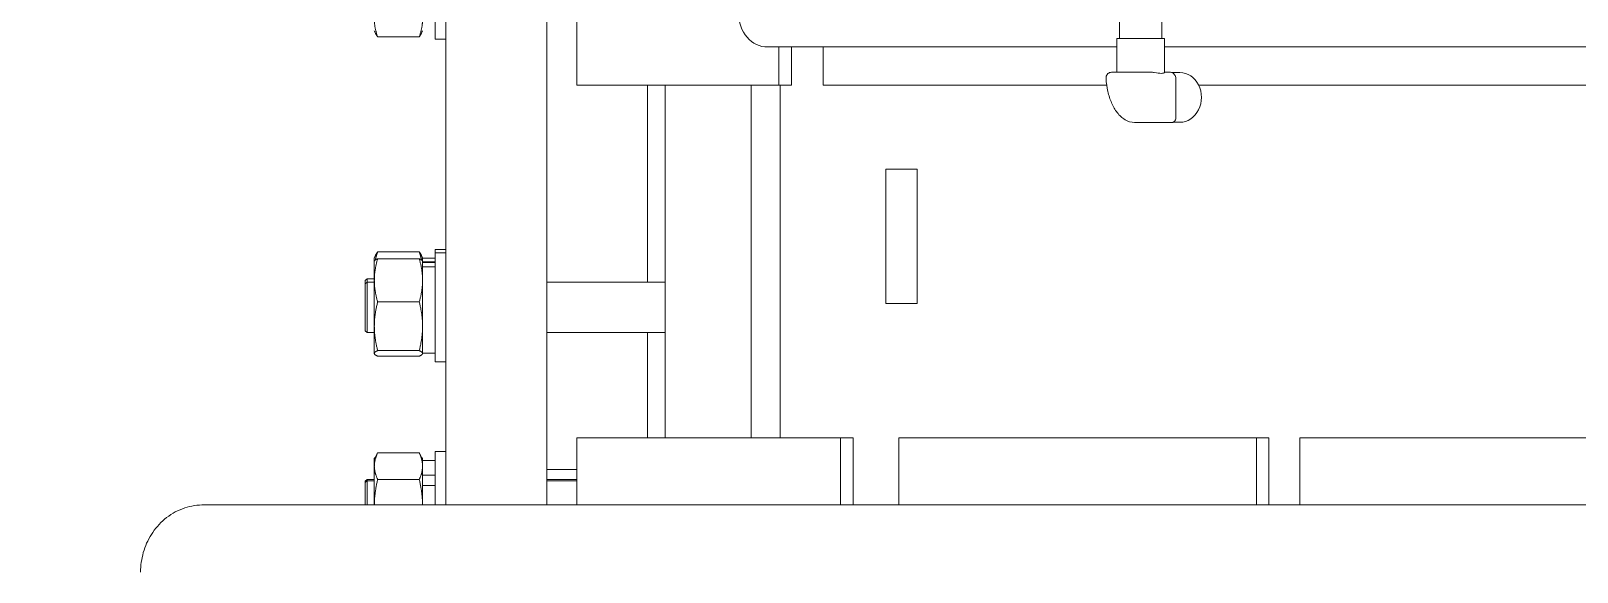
# Model space of a CAD drawing. Header units: inches. Extents: x 12 to 318, y 5 to 204.
# Drawn here: x 222.92 to 234.43, y 76.79 to 80.82 of the extents above; entities that cross this region are included whole.
import ezdxf

# ---------------------------------------------------------------- set-up
doc = ezdxf.new("R2010")
doc.units = ezdxf.units.IN
doc.header["$LTSCALE"] = 9.5
doc.header["$MEASUREMENT"] = 0
doc.layers.add('Symbol (ANSI)', color=7, linetype='Continuous', lineweight=25)
doc.layers.add('Visible', color=7, linetype='Continuous', lineweight=18)
doc.styles.add('Standard D-E', font='arial.ttf')
doc.dimstyles.new('in [mm] D-E NeptuneBenson$7', dxfattribs={"dimscale": 9.5, "dimtxt": 0.15, "dimasz": 0.098425, "dimexe": 0.125, "dimexo": 0.063, "dimgap": 0.031496, "dimtad": 0, "dimtih": 1, "dimtoh": 1, "dimdec": 4, "dimzin": 3, "dimdsep": 46, "dimlunit": 5, "dimtxsty": 'Standard D-E', "dimcen": 0.09, "dimdle": 0.393701, "dimclrd": 256, "dimclre": 256, "dimclrt": 256, "dimadec": 1, "dimazin": 1, "dimtfac": 1, "dimtofl": 0, "dimtmove": 0, "dimatfit": 3, "dimfxl": 1, "dimfrac": 1, "dimtolj": 1, "dimtzin": 4, "dimlwd": -1, "dimlwe": -1, "dimarcsym": 0})

msp = doc.modelspace()

# ---------------------------------------------------------------- linework, layer by layer
at = {"layer": 'Visible'}
for p, q in [((226.012483, 77.289912), (226.012483, 86.304912)), ((226.762483, 77.289912), (226.762483, 86.304912)), ((226.985676, 82.914912), (226.985676, 80.414912)), ((225.932483, 80.757777), (225.932483, 81.569777)), ((231.024924, 80.887377), (231.024924, 80.762377)), ((231.338885, 80.887377), (231.338885, 80.762377)), ((225.479483, 80.819777), (225.487738, 80.802074)), ((225.813668, 80.77524), (225.504299, 80.77524)), ((225.838483, 80.819777), (225.830228, 80.802074)), ((226.012483, 80.757777), (225.932483, 80.757777)), ((231.359404, 80.762377), (231.004406, 80.762377)), ((231.004406, 80.762377), (231.004406, 80.512377)), ((231.359404, 80.762377), (231.359404, 80.511727)), ((231.004406, 80.699912), (228.405472, 80.699912)), ((228.489049, 80.414912), (228.489049, 80.699912)), ((228.582799, 80.699912), (228.582799, 80.414912)), ((228.818139, 80.699912), (228.818139, 80.414912)), ((236.741763, 80.699912), (231.359404, 80.699912)), ((227.204426, 80.414912), (226.985676, 80.414912)), ((227.204426, 80.414912), (228.489049, 80.414912)), ((227.512483, 80.414912), (227.512483, 78.947984)), ((227.642483, 77.789912), (227.642483, 80.414912)), ((228.282597, 77.789912), (228.282597, 80.414912)), ((228.582799, 80.414912), (228.489049, 80.414912)), ((228.499103, 80.414912), (228.499103, 77.789912)), ((228.818139, 80.414912), (230.92874, 80.414912)), ((231.073517, 80.512377), (230.9686, 80.512377)), ((231.219284, 80.512377), (231.114367, 80.512377)), ((231.255869, 80.512377), (231.219284, 80.512377)), ((231.395862, 80.512377), (231.359404, 80.512377)), ((231.410859, 80.510137), (231.473021, 80.510137)), ((231.442112, 80.466127), (231.442112, 80.167443)), ((231.613239, 80.414912), (236.666097, 80.414912)), ((231.140447, 80.137377), (231.410984, 80.137377)), ((231.423389, 80.139617), (231.473021, 80.139617)), ((229.285653, 79.789912), (229.519523, 79.789912)), ((229.285653, 79.789912), (229.285653, 78.789912)), ((229.519523, 79.789912), (229.519523, 78.789912)), ((225.479483, 79.130591), (225.487738, 79.148294)), ((225.813668, 79.175128), (225.504299, 79.175128)), ((225.838483, 79.130591), (225.830228, 79.148294)), ((225.932483, 79.166484), (225.932483, 79.192591)), ((226.012483, 79.192591), (225.932483, 79.192591)), ((225.932483, 78.354484), (225.932483, 79.166484)), ((226.012483, 79.166484), (225.932483, 79.166484)), ((225.479483, 79.130591), (225.479483, 79.104484)), ((225.479483, 79.104484), (225.480367, 79.106379)), ((225.479483, 79.104484), (225.479483, 78.962682)), ((225.813668, 79.12336), (225.504299, 79.12336)), ((225.838483, 79.104484), (225.837599, 79.106379)), ((225.838483, 79.104484), (225.838483, 79.130591)), ((225.932483, 79.126591), (225.838483, 79.126591)), ((225.838483, 78.962682), (225.838483, 79.104484)), ((225.932483, 79.100484), (225.838483, 79.100484)), ((225.932483, 79.094126), (225.838483, 79.094126)), ((225.932483, 79.063455), (225.838483, 79.063455)), ((225.412483, 78.961591), (225.424983, 78.974091)), ((225.412483, 78.935484), (225.412483, 78.961591)), ((225.412483, 78.935484), (225.424983, 78.947984)), ((225.412483, 78.585484), (225.412483, 78.935484)), ((225.424983, 78.974091), (225.424983, 78.947984)), ((225.479483, 78.974091), (225.424983, 78.974091)), ((225.424983, 78.947984), (225.424983, 78.572984)), ((225.479483, 78.947984), (225.424983, 78.947984)), ((225.479483, 78.962682), (225.479483, 78.620567)), ((225.838483, 78.620567), (225.838483, 78.962682)), ((227.642483, 78.947984), (226.762483, 78.947984)), ((225.813668, 78.802005), (225.504299, 78.802005)), ((229.285653, 78.789912), (229.519523, 78.789912)), ((225.412483, 78.585484), (225.424983, 78.572984)), ((225.479483, 78.572984), (225.424983, 78.572984)), ((225.479483, 78.620567), (225.479483, 78.418369)), ((225.838483, 78.418369), (225.838483, 78.620567)), ((227.642483, 78.572984), (226.762483, 78.572984)), ((227.512483, 78.572984), (227.512483, 77.789912)), ((225.479483, 78.418369), (225.479483, 78.416484)), ((225.479483, 78.416484), (225.480367, 78.414589)), ((225.813668, 78.439129), (225.504299, 78.439129)), ((225.813668, 78.397608), (225.504299, 78.397608)), ((225.838483, 78.416484), (225.837599, 78.414589)), ((225.932483, 78.420484), (225.838483, 78.420484)), ((225.838483, 78.416484), (225.838483, 78.418369)), ((226.012483, 78.354484), (225.932483, 78.354484)), ((226.985676, 77.789912), (227.204426, 77.789912)), ((226.985676, 77.789912), (226.985676, 77.289912)), ((228.948043, 77.789912), (227.204426, 77.789912)), ((228.948043, 77.289912), (228.948043, 77.789912)), ((228.948043, 77.789912), (229.041793, 77.789912)), ((229.041793, 77.789912), (229.041793, 77.289912)), ((232.041918, 77.789912), (229.381055, 77.789912)), ((229.381055, 77.789912), (229.381055, 77.289912)), ((232.041918, 77.289912), (232.041918, 77.789912)), ((232.041918, 77.789912), (232.135668, 77.789912)), ((232.135668, 77.789912), (232.135668, 77.289912)), ((236.354725, 77.789912), (232.366678, 77.789912)), ((232.366678, 77.789912), (232.366678, 77.289912)), ((225.479483, 77.625331), (225.504299, 77.678548)), ((225.813668, 77.678548), (225.504299, 77.678548)), ((225.838483, 77.625331), (225.813668, 77.678548)), ((225.932483, 77.289912), (225.932483, 77.687331)), ((226.012483, 77.687331), (225.932483, 77.687331)), ((225.479483, 77.635303), (225.480367, 77.637198)), ((225.479483, 77.635303), (225.479483, 77.633418)), ((225.479483, 77.633418), (225.479483, 77.625331)), ((225.479483, 77.625331), (225.479483, 77.579243)), ((225.479483, 77.579243), (225.479483, 77.289912)), ((225.838483, 77.635303), (225.837599, 77.637198)), ((225.838483, 77.633418), (225.838483, 77.635303)), ((225.838483, 77.625331), (225.838483, 77.633418)), ((225.838483, 77.579243), (225.838483, 77.625331)), ((225.932483, 77.621331), (225.838483, 77.621331)), ((225.838483, 77.289912), (225.838483, 77.579243)), ((226.762483, 77.554912), (226.985676, 77.554912)), ((225.412483, 77.466303), (225.424983, 77.478803)), ((225.412483, 77.456331), (225.424983, 77.468831)), ((225.412483, 77.456331), (225.412483, 77.466303)), ((225.412483, 77.289912), (225.412483, 77.456331)), ((225.424983, 77.478803), (225.424983, 77.468831)), ((225.479483, 77.478803), (225.424983, 77.478803)), ((225.424983, 77.468831), (225.424983, 77.289912)), ((225.479483, 77.468831), (225.424983, 77.468831)), ((225.813668, 77.479939), (225.504299, 77.479939)), ((225.932483, 77.512786), (225.838483, 77.512786)), ((225.932483, 77.435745), (225.838483, 77.435745)), ((226.985676, 77.478803), (226.762483, 77.478803)), ((226.985676, 77.468831), (226.762483, 77.468831)), ((236.764511, 77.289912), (224.207143, 77.289912))]:
    msp.add_line(p, q, dxfattribs=at)
for centre, major_axis, start_param, end_param in [((228.405472, 80.949912), (0, -0.25), 4.71238898, 6.283185307), ((231.473021, 80.324877), (0, -0.18526), 0, 3.141592654)]:
    msp.add_ellipse(centre, major_axis=major_axis, ratio=0.866025404, start_param=start_param, end_param=end_param, dxfattribs=at)
for points, weights in [([(225.479483, 80.908135), (225.479483, 80.846458), (225.504299, 80.77524)], [1, 1.0379548493, 1]), ([(225.813668, 80.77524), (225.838483, 80.846458), (225.838483, 80.908135)], [1, 1.0379548493, 1]), ([(225.504299, 80.77524), (225.493702, 80.789285), (225.487738, 80.802074)], [1, 1.0158626504, 1.01846619519]), ([(225.830228, 80.802074), (225.824264, 80.789285), (225.813668, 80.77524)], [1.01846619519, 1.0158626504, 1]), ([(225.504299, 79.175128), (225.493088, 79.142954), (225.487052, 79.113776)], [1, 1.016797249, 1.01872696043]), ([(225.487738, 79.148294), (225.493702, 79.161083), (225.504299, 79.175128)], [1.01846619519, 1.0158626504, 1]), ([(225.830914, 79.113776), (225.824878, 79.142954), (225.813668, 79.175128)], [1.01872696043, 1.016797249, 1]), ([(225.813668, 79.175128), (225.824264, 79.161083), (225.830228, 79.148294)], [1, 1.0158626504, 1.01846619519]), ([(225.504299, 79.12336), (225.479483, 79.037253), (225.479483, 78.962682)], [1, 1.0379548493, 1]), ([(225.480367, 79.106379), (225.484052, 79.114283), (225.504299, 79.12336)], [1.01167279663, 1.03075125274, 1]), ([(225.813668, 79.12336), (225.833914, 79.114283), (225.837599, 79.106379)], [1, 1.03075125274, 1.01167279663]), ([(225.838483, 78.962682), (225.838483, 79.037253), (225.813668, 79.12336)], [1, 1.0379548493, 1]), ([(225.479483, 78.962682), (225.479483, 78.888111), (225.504299, 78.802005)], [1, 1.0379548493, 1]), ([(225.813668, 78.802005), (225.838483, 78.888111), (225.838483, 78.962682)], [1, 1.0379548493, 1]), ([(225.504299, 78.802005), (225.479483, 78.704772), (225.479483, 78.620567)], [1, 1.0379548493, 1]), ([(225.838483, 78.620567), (225.838483, 78.704772), (225.813668, 78.802005)], [1, 1.0379548493, 1]), ([(225.479483, 78.620567), (225.479483, 78.536361), (225.504299, 78.439129)], [1, 1.0379548493, 1]), ([(225.813668, 78.439129), (225.838483, 78.536361), (225.838483, 78.620567)], [1, 1.0379548493, 1]), ([(225.504299, 78.439129), (225.479483, 78.428003), (225.479483, 78.418369)], [1, 1.0379548493, 1]), ([(225.479483, 78.418369), (225.479483, 78.408734), (225.504299, 78.397608)], [1, 1.0379548493, 1]), ([(225.838483, 78.418369), (225.838483, 78.428003), (225.813668, 78.439129)], [1, 1.0379548493, 1]), ([(225.813668, 78.397608), (225.838483, 78.408734), (225.838483, 78.418369)], [1, 1.0379548493, 1]), ([(225.504299, 77.678548), (225.479483, 77.625331), (225.479483, 77.579243)], [1, 1.0379548493, 1]), ([(225.838483, 77.579243), (225.838483, 77.625331), (225.813668, 77.678548)], [1, 1.0379548493, 1]), ([(225.489168, 77.646101), (225.479483, 77.639574), (225.479483, 77.633418)], [1.01768990482, 1.02392048145, 1]), ([(225.479483, 77.633418), (225.479483, 77.630978), (225.480968, 77.628515)], [1, 1.00934902174, 1.01409234966]), ([(225.479483, 77.579243), (225.479483, 77.533156), (225.504299, 77.479939)], [1, 1.0379548493, 1]), ([(225.813668, 77.479939), (225.838483, 77.533156), (225.838483, 77.579243)], [1, 1.0379548493, 1]), ([(225.838483, 77.633418), (225.838483, 77.639574), (225.828798, 77.646101)], [1, 1.02392048145, 1.01768990482]), ([(225.836998, 77.628515), (225.838483, 77.630978), (225.838483, 77.633418)], [1.01409234966, 1.00934902174, 1]), ([(225.504299, 77.479939), (225.480559, 77.378118), (225.479533, 77.289912)], [1, 1.03625007561, 1.00325640471]), ([(225.838433, 77.289912), (225.837407, 77.378118), (225.813668, 77.479939)], [1.00325640471, 1.03625007561, 1])]:
    msp.add_rational_spline(points, weights, degree=2, dxfattribs=at)
for points, knots in [([(230.923398, 80.464128), (230.923137, 80.467814), (230.92323, 80.471758), (230.924667, 80.480192), (230.92604, 80.484729), (230.930664, 80.493542), (230.93387, 80.49778), (230.941549, 80.504515), (230.945788, 80.5071), (230.95484, 80.510784), (230.959735, 80.511843), (230.965841, 80.512325), (230.967233, 80.512377), (230.9686, 80.512377)], [-0.09964670332, -0.09964670332, -0.09964670332, -0.09964670332, -0.07971736265, -0.07971736265, -0.05978802199, -0.05978802199, -0.0404369291, -0.0404369291, -0.02338068163, -0.02338068163, -0.00539421265, -0.00539421265, 0, 0, 0, 0]), ([(230.923398, 80.464128), (230.925701, 80.431613), (230.930341, 80.39963), (230.944188, 80.338721), (230.953381, 80.309799), (230.976343, 80.256666), (230.990085, 80.232427), (231.022915, 80.190153), (231.042095, 80.171981), (231.086109, 80.146094), (231.110909, 80.13818), (231.137709, 80.137397), (231.139078, 80.137377), (231.140447, 80.137377)], [1.711524293, 1.711524293, 1.711524293, 1.711524293, 1.997537965, 1.997537965, 2.283551637, 2.283551637, 2.569565309, 2.569565309, 2.855578981, 2.855578981, 3.126988706, 3.126988706, 3.141592654, 3.141592654, 3.141592654, 3.141592654]), ([(231.073517, 80.512377), (231.079916, 80.512418), (231.086541, 80.512335), (231.093155, 80.512335), (231.09977, 80.512335), (231.106924, 80.512418), (231.114367, 80.512377)], [1.1185179425, 1.1185179425, 1.1185179425, 1.1185179425, 1.1767180588, 1.1767180588, 1.1767180588, 1.234918175, 1.234918175, 1.234918175, 1.234918175]), ([(231.255869, 80.512377), (231.265062, 80.51238), (231.274017, 80.511557), (231.304015, 80.507544), (231.322544, 80.503099), (231.335623, 80.503099), (231.348702, 80.503099), (231.356787, 80.507544), (231.35922, 80.510937), (231.359402, 80.51139), (231.359402, 80.511729)], [2.0007517976, 2.0007517976, 2.0007517976, 2.0007517976, 2.0796725347, 2.0796725347, 2.2790001645, 2.2790001645, 2.2790001645, 2.4783277943, 2.4783277943, 2.5142388014, 2.5142388014, 2.5142388014, 2.5142388014]), ([(231.442112, 80.466127), (231.442112, 80.47051), (231.441585, 80.475087), (231.439, 80.484326), (231.436915, 80.488988), (231.431144, 80.497328), (231.427526, 80.500999), (231.419467, 80.506742), (231.415073, 80.508831), (231.406068, 80.511621), (231.401463, 80.512267), (231.396652, 80.512372), (231.396256, 80.512377), (231.395862, 80.512377)], [-1.047197551, -1.047197551, -1.047197551, -1.047197551, -0.837758041, -0.837758041, -0.628318531, -0.628318531, -0.427036908, -0.427036908, -0.228275698, -0.228275698, -0.018836188, -0.018836188, 0, 0, 0, 0]), ([(231.442112, 80.167443), (231.442112, 80.164242), (231.441563, 80.16097), (231.439614, 80.155037), (231.43821, 80.152431), (231.434944, 80.147718), (231.433085, 80.145883), (231.429024, 80.142453), (231.427086, 80.141383), (231.422743, 80.139206), (231.421109, 80.138783), (231.417531, 80.137822), (231.416495, 80.137733), (231.414802, 80.137525), (231.414263, 80.137487), (231.413282, 80.137423), (231.412903, 80.137409), (231.412196, 80.137387), (231.411894, 80.137382), (231.411391, 80.137377), (231.411184, 80.137377), (231.410984, 80.137377)], [0.04304063616, 0.04304063616, 0.04304063616, 0.04304063616, 0.04348985373, 0.04348985373, 0.04396239283, 0.04396239283, 0.04455962107, 0.04455962107, 0.04546014133, 0.04546014133, 0.04709744616, 0.04709744616, 0.05011705514, 0.05011705514, 0.05317627546, 0.05317627546, 0.05689484825, 0.05689484825, 0.06125007976, 0.06125007976, 0.0648167937, 0.0648167937, 0.0648167937, 0.0648167937]), ([(223.740636, 76.789912), (223.740636, 76.838764), (223.747281, 76.887626), (223.773876, 76.982141), (223.793844, 77.027813), (223.846929, 77.112181), (223.880094, 77.150881), (223.958189, 77.216398), (224.003135, 77.24319), (224.097704, 77.278793), (224.146809, 77.288542), (224.199862, 77.289866), (224.203502, 77.289912), (224.207143, 77.289912)], [3.141592654, 3.141592654, 3.141592654, 3.141592654, 3.455751919, 3.455751919, 3.769911184, 3.769911184, 4.08407045, 4.08407045, 4.397217642, 4.397217642, 4.69077188, 4.69077188, 4.71238898, 4.71238898, 4.71238898, 4.71238898])]:
    msp.add_open_spline(points, degree=3, knots=knots, dxfattribs=at)

# ---------------------------------------------------------------- leaders
at = {"layer": 'Symbol (ANSI)', "annotation_type": 0, "has_hookline": 1, "hookline_direction": 1, "text_width": 14.094475}
msp.add_leader([(229.249097, 85.05701), (221.077194, 80.714278), (220.142155, 80.714278)], dimstyle='in [mm] D-E NeptuneBenson$7', override={"dimtad": 0}, dxfattribs=at)

doc.saveas('drawing.dxf')
